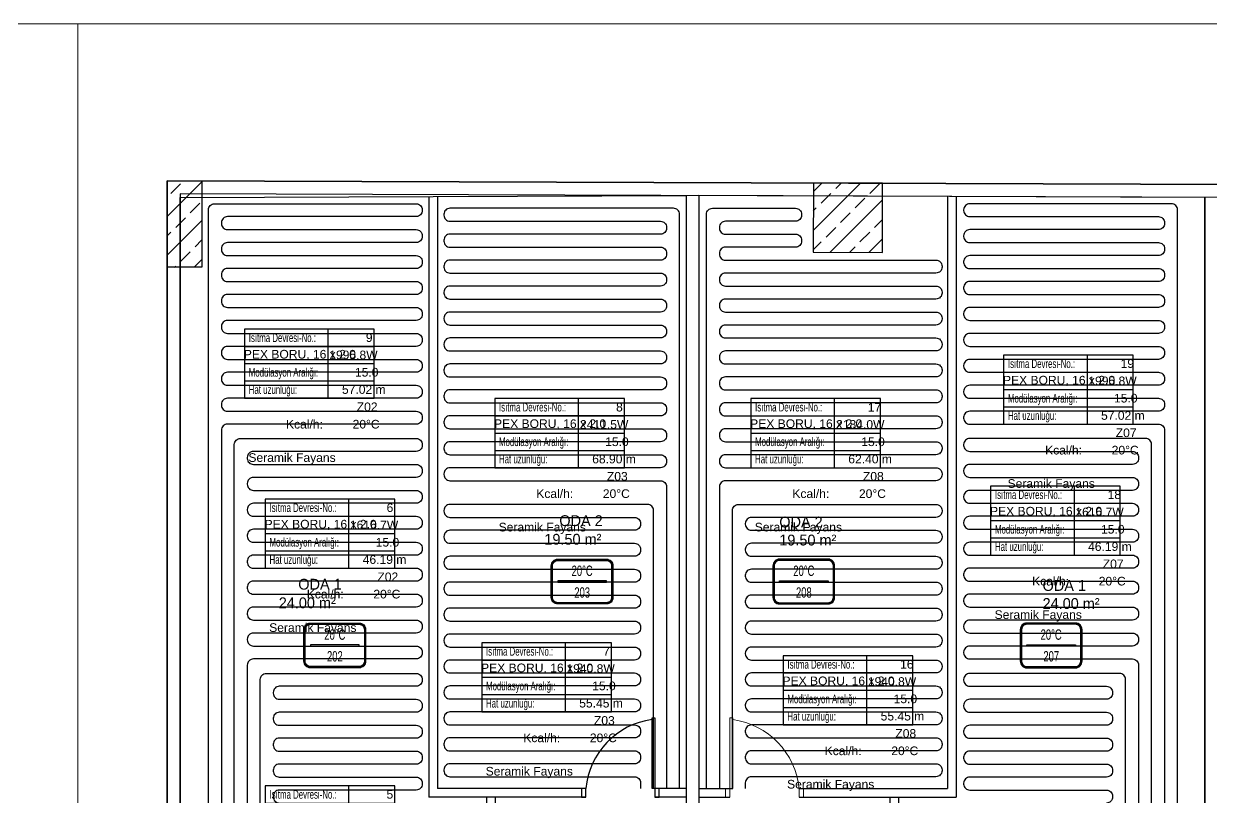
# Model space of a CAD drawing. Header units: centimetres. Extents: x 247996 to 315152, y -468471 to -440326.
# Drawn here: x 286906 to 288279, y -441221 to -440327 of the extents above; entities that cross this region are included whole.
import ezdxf
from ezdxf.enums import TextEntityAlignment as Align

# ---------------------------------------------------------------- set-up
doc = ezdxf.new("R2010")
doc.units = ezdxf.units.CM
doc.layers.add('SCOTT-ANTED', color=144, linetype='CONTINUOUS', lineweight=0)
doc.layers.add('SCOTT-M_Kapi_Kesit', color=171, linetype='CONTINUOUS', lineweight=20)
for name, color, linetype in [('SCOTT-MKDU0', 50, 'CONTINUOUS'), ('SCOTT-MTY-ISIKAYBIMAHAL', 2, 'CONTINUOUS'), ('SCOTT-MTY-PEX-BORU', 1, 'CONTINUOUS'), ('SCOTT-MTY-RADYATÖR', 2, 'CONTINUOUS'), ('SCOTT-MTY-VANA', 1, 'Continuous')]:
    doc.layers.add(name, color=color, linetype=linetype)
doc.styles.add('MtXpl_Comic_Sans_MS', font='comic.ttf')
doc.styles.add('MTYCAPLT', font='arial.ttf')

# ---------------------------------------------------------------- blocks, each defined once
blk = doc.blocks.new('asudhsaudhsa')
at = {"layer": 'SCOTT-M_Kapi_Kesit'}
for points in [[(526319.1, 4501829.3), (526319.1, 4501834.3), (526329.1, 4501834.3), (526329.1, 4501829.3), (526319.1, 4501829.3)], [(526319.1, 4501744.3), (526319.1, 4501749.3), (526329.1, 4501749.3), (526329.1, 4501744.3), (526319.1, 4501744.3)]]:
    blk.add_lwpolyline(points, dxfattribs=at)
blk.add_lwpolyline([(526329.1, 4501829.3), (526329.1, 4501826), (526410.9, 4501826), (526410.9, 4501829.3)], close=True, dxfattribs=at)
blk.add_arc((526320.8, 4501837.9), 88.9, 275.3081, 352.3253, dxfattribs=at)
blk = doc.blocks.new('MTY-RADYATOR MAHAL0')
at = {"layer": 'SCOTT-MTY-ISIKAYBIMAHAL', "color": 2}
for points in [[(-35.7, 18.4), (-35.7, -18.4, 0.414214), (-28.2, -25.9), (28.2, -25.9, 0.414214), (35.7, -18.4), (35.7, 18.4, 0.414214), (28.2, 25.9), (-28.2, 25.9, 0.414214)], [(-34.2, 18.4), (-34.2, -18.4, 0.414214), (-28.2, -24.4), (28.2, -24.4, 0.414214), (34.2, -18.4), (34.2, 18.4, 0.414214), (28.2, 24.4), (-28.2, 24.4, 0.414214)]]:
    blk.add_lwpolyline(points, format="xyb", close=True, dxfattribs=at)
at = {"layer": 'SCOTT-MTY-ISIKAYBIMAHAL', "color": 4}
for points in [[(-35.2, 18.4), (-35.2, -18.4, 0.414214), (-28.2, -25.4), (28.2, -25.4, 0.414214), (35.2, -18.4), (35.2, 18.4, 0.414214), (28.2, 25.4), (-28.2, 25.4, 0.414214)], [(-34.7, 18.4), (-34.7, -18.4, 0.414214), (-28.2, -24.9), (28.2, -24.9, 0.414214), (34.7, -18.4), (34.7, 18.4, 0.414214), (28.2, 24.9), (-28.2, 24.9, 0.414214)]]:
    blk.add_lwpolyline(points, format="xyb", close=True, dxfattribs=at)
at = {"layer": 'SCOTT-MTY-ISIKAYBIMAHAL', "color": 2}
blk.add_lwpolyline([(-28.2, 0.8), (28.2, 0.8), (28.2, -0.8), (-28.2, -0.8)], close=True, dxfattribs=at)
at = {"layer": 'SCOTT-MTY-ISIKAYBIMAHAL', "color": 1, "style": 'MTYCAPLT', "width": 0.65}
for tag, p in [('MAHAL_001', (-14.9, 29.8)), ('NO_001', (-8.3, 6.7))]:
    blk.add_attdef(tag, p, '', height=12, rotation=360, dxfattribs=at)
at = {"layer": 'SCOTT-MTY-ISIKAYBIMAHAL', "color": 4, "style": 'MTYCAPLT', "width": 0.65}
for tag, p in [('DERECE_001', (-22.8, -18.5)), ('ISIKAYBI_001', (-22.7, -41.1))]:
    blk.add_attdef(tag, p, '', height=12, rotation=360, dxfattribs=at)
blk.add_attdef('ALAN', text='', height=12, rotation=360, dxfattribs=at).set_placement((0, -50), align=Align.MIDDLE_CENTER)
blk = doc.blocks.new('MTY-ETIKET')
at = {"layer": 'SCOTT-MTY-RADYATÖR'}
for p, q in [((2.69, 0), (2.69, 8)), ((-7, 6), (8, 6)), ((-7, 4), (8, 4)), ((-7, 2), (8, 2))]:
    blk.add_line(p, q, dxfattribs=at)
blk.add_lwpolyline([(8, 0), (8, 8), (-7, 8), (-7, 0)], close=True, dxfattribs=at)
at = {"layer": 'SCOTT-MTY-RADYATÖR', "style": 'MTYCAPLT', "width": 0.65}
for s, p in [('Isıtma Devresi-No.:', (-6.5, 7)), ('Modülasyon Aralığı:', (-6.5, 3)), ('Hat uzunluğu:', (-6.5, 1))]:
    blk.add_text(s, height=1, rotation=360, dxfattribs=at).set_placement(p, align=Align.MIDDLE_LEFT)
for tag, p in [('NO1_001', (5.8, 6.5)), ('AR_001', (6.25, 2.5)), ('UZ_001', (6.31, 0.51))]:
    blk.add_attdef(tag, p, '', height=1, rotation=360, dxfattribs=at)
at = {"layer": 'SCOTT-MTY-RADYATÖR', "color": 2, "style": 'MTYCAPLT', "width": 0.65}
for tag, p in [('BORU_001', (-7.07, 4.59)), ('YER_001', (2.9, 4.5))]:
    blk.add_attdef(tag, p, '', height=1, dxfattribs=at)

msp = doc.modelspace()

# ---------------------------------------------------------------- linework, layer by layer
at = {"layer": 'SCOTT-ANTED'}
for p, q in [((315151.7, -440326.5), (278382, -440326.5)), ((286968.5, -440326.5), (286968.5, -447826.5))]:
    msp.add_line(p, q, dxfattribs=at)
at = {"layer": 'SCOTT-MKDU0', "color": 8, "ltscale": 0.03}
for p, q in [((288888.6, -440514.4), (287071.8, -440508.2)), ((287071.8, -440508.2), (287071.8, -443082.1)), ((287071.8, -440508.2), (288888.6, -440514.4)), ((287071.8, -443082.1), (287071.8, -440508.2)), ((287071.9, -440508.2), (287111.9, -440508.2)), ((287071.9, -440608.2), (287071.9, -440508.2)), ((287071.9, -440549.3), (287111.9, -440509.3)), ((287076, -440522.7), (287087.2, -440511.5)), ((287111.9, -440508.2), (287111.9, -440608.2)), ((287819.2, -440510.8), (287818.9, -440590.8)), ((287819, -440565.5), (287873.5, -440511)), ((287819.1, -440520.5), (287828.8, -440510.8)), ((287899.2, -440511), (287819.2, -440510.8)), ((287845, -440517.1), (287851.2, -440510.9)), ((287884.2, -440522.7), (287895.5, -440511.5)), ((287898.9, -440591), (287899.2, -440511)), ((287071.8, -440527.3), (287071.8, -441742.1)), ((288873.7, -440529.3), (287086.8, -440523.2)), ((287086.8, -440523.2), (287086.8, -443082.1)), ((287086.8, -440527.3), (287671.8, -440525.3)), ((287086.8, -440527.3), (287086.8, -441742.1)), ((287086.8, -441727.1), (287086.8, -440527.3)), ((287374.3, -440526.3), (287374.3, -441221)), ((287384.3, -440526.3), (287384.3, -441211)), ((287671.8, -440525.2), (287671.8, -441742.1)), ((287671.8, -440525.3), (287671.8, -441742.1)), ((287671.8, -440525.3), (287671.8, -441727.1)), ((287686.8, -440525.2), (287686.8, -441742.1)), ((287686.8, -440525.3), (287686.8, -441742.1)), ((288271.8, -440527.3), (287686.8, -440525.3)), ((287686.8, -440525.3), (287686.8, -441727.1)), ((287828.1, -440533.9), (287839.3, -440522.7)), ((287974.3, -440526.3), (287974.3, -441211)), ((287984.3, -440526.3), (287984.3, -441221)), ((288271.8, -440527.3), (288271.8, -441742.1)), ((288271.8, -440527.3), (288271.8, -441742.1)), ((288271.8, -441727.1), (288271.8, -440527.3)), ((287098.5, -440545.2), (287109.7, -440533.9)), ((287819, -440543), (287822.5, -440539.6)), ((287838.6, -440590.8), (287899.1, -440530.3)), ((287867.4, -440539.6), (287878.6, -440528.3)), ((287071.9, -440594.2), (287111.9, -440554.2)), ((287081.6, -440562), (287092.9, -440550.8)), ((287850.6, -440556.4), (287861.8, -440545.2)), ((287889.9, -440562), (287899, -440552.9)), ((287071.9, -440571.7), (287076, -440567.6)), ((287833.7, -440573.2), (287845, -440562)), ((287873, -440578.8), (287884.2, -440567.6)), ((287104.1, -440584.5), (287111.9, -440576.6)), ((287818.9, -440588.1), (287828.1, -440578.8)), ((287883.3, -440591), (287898.9, -440575.4)), ((287087.2, -440601.3), (287098.5, -440590.1)), ((287818.9, -440590.8), (287898.9, -440591)), ((287860.9, -440590.9), (287867.4, -440584.5)), ((287111.9, -440608.2), (287071.9, -440608.2)), ((287080.3, -440608.2), (287081.6, -440606.9)), ((287102.8, -440608.2), (287111.9, -440599.1)), ((287555.9, -441211), (287384.3, -441211)), ((287671.8, -441211), (287632.6, -441211)), ((287686.8, -441211), (287725.9, -441211)), ((287802.6, -441211), (287974.3, -441211)), ((287555.9, -441221), (287374.3, -441221)), ((287555.9, -441221), (287374.3, -441221)), ((287441.1, -441220.7), (287441.1, -441241.8)), ((287451.1, -441220.7), (287451.1, -441241.8)), ((287671.8, -441221), (287635.9, -441221)), ((287686.8, -441221), (287722.6, -441221)), ((287802.6, -441221), (287984.3, -441221)), ((287802.6, -441221), (287984.3, -441221)), ((287907.4, -441220.7), (287907.4, -441241.8)), ((287917.4, -441220.7), (287917.4, -441241.8))]:
    msp.add_line(p, q, dxfattribs=at)
msp.add_lwpolyline([(287635.9, -441211), (287632.6, -441211), (287632.6, -441129.1), (287635.9, -441129.1)], close=True, dxfattribs=at)
for points in [[(287550.9, -441221), (287555.9, -441221), (287555.9, -441211), (287550.9, -441211), (287550.9, -441221)], [(287635.9, -441221), (287640.9, -441221), (287640.9, -441211), (287635.9, -441211), (287635.9, -441221)]]:
    msp.add_lwpolyline(points, dxfattribs=at)
msp.add_arc((287644.5, -441219.2), 88.9, 97.6747, 174.6919, dxfattribs=at)
at = {"layer": 'SCOTT-MTY-PEX-BORU'}
for points in [[(287119.4, -441341), (287119.4, -440541.6, -0.414214), (287126.4, -440534.6), (287359.8, -440534.6, -0.414214), (287366.8, -440541.6), (287366.8, -440542.6, -0.414214), (287359.8, -440549.6), (287141.4, -440549.6, 0.414214), (287134.4, -440556.6), (287134.4, -440557.6, 0.414214), (287141.4, -440564.6), (287359.8, -440564.6, -0.414214), (287366.8, -440571.6), (287366.8, -440572.6, -0.414214), (287359.8, -440579.6), (287141.4, -440579.6, 0.414214), (287134.4, -440586.6), (287134.4, -440587.6, 0.414214), (287141.4, -440594.6), (287359.8, -440594.6, -0.414214), (287366.8, -440601.6), (287366.8, -440602.6, -0.414214), (287359.8, -440609.6), (287141.4, -440609.6, 0.414214), (287134.4, -440616.6), (287134.4, -440617.6, 0.414214), (287141.4, -440624.6), (287359.8, -440624.6, -0.414214), (287366.8, -440631.6), (287366.8, -440632.6, -0.414214), (287359.8, -440639.6), (287141.4, -440639.6, 0.414214), (287134.4, -440646.6), (287134.4, -440647.6, 0.414214), (287141.4, -440654.6), (287359.8, -440654.6, -0.414214), (287366.8, -440661.6), (287366.8, -440662.6, -0.414214), (287359.8, -440669.6), (287141.4, -440669.6, 0.414214), (287134.4, -440676.6), (287134.4, -440677.6, 0.414214), (287141.4, -440684.6), (287359.8, -440684.6, -0.414214), (287366.8, -440691.6), (287366.8, -440692.6, -0.414214), (287359.8, -440699.6), (287141.4, -440699.6, 0.414214), (287134.4, -440706.6), (287134.4, -440707.6, 0.414214), (287141.4, -440714.6), (287359.8, -440714.6, -0.414214), (287366.8, -440721.6), (287366.8, -440722.6, -0.414214), (287359.8, -440729.6), (287141.4, -440729.6, 0.414214), (287134.4, -440736.6), (287134.4, -440737.6, 0.414214), (287141.4, -440744.6), (287359.8, -440744.6, -0.414214), (287366.8, -440751.6), (287366.8, -440752.6, -0.414214), (287359.8, -440759.6), (287141.4, -440759.6, 0.414214), (287134.4, -440766.6), (287134.4, -440767.6, 0.414214), (287141.4, -440774.6), (287359.8, -440774.6, -0.414214), (287366.8, -440781.6), (287366.8, -440782.6, -0.414214), (287359.8, -440789.6), (287141.4, -440789.6, 0.414214), (287134.4, -440796.6), (287134.4, -441341)], [(287664.3, -441211), (287664.3, -440546.9, 0.414214), (287657.3, -440539.9), (287398.8, -440539.9, 0.414214), (287391.8, -440546.9), (287391.8, -440547.9, 0.414214), (287398.8, -440554.9), (287642.3, -440554.9, -0.414214), (287649.3, -440561.9), (287649.3, -440562.9, -0.414214), (287642.3, -440569.9), (287398.8, -440569.9, 0.414214), (287391.8, -440576.9), (287391.8, -440577.9, 0.414214), (287398.8, -440584.9), (287642.3, -440584.9, -0.414214), (287649.3, -440591.9), (287649.3, -440592.9, -0.414214), (287642.3, -440599.9), (287398.8, -440599.9, 0.414214), (287391.8, -440606.9), (287391.8, -440607.9, 0.414214), (287398.8, -440614.9), (287642.3, -440614.9, -0.414214), (287649.3, -440621.9), (287649.3, -440622.9, -0.414214), (287642.3, -440629.9), (287398.8, -440629.9, 0.414214), (287391.8, -440636.9), (287391.8, -440637.9, 0.414214), (287398.8, -440644.9), (287642.3, -440644.9, -0.414214), (287649.3, -440651.9), (287649.3, -440652.9, -0.414214), (287642.3, -440659.9), (287398.8, -440659.9, 0.414214), (287391.8, -440666.9), (287391.8, -440667.9, 0.414214), (287398.8, -440674.9), (287642.3, -440674.9, -0.414214), (287649.3, -440681.9), (287649.3, -440682.9, -0.414214), (287642.3, -440689.9), (287398.8, -440689.9, 0.414214), (287391.8, -440696.9), (287391.8, -440697.9, 0.414214), (287398.8, -440704.9), (287642.3, -440704.9, -0.414214), (287649.3, -440711.9), (287649.3, -440712.9, -0.414214), (287642.3, -440719.9), (287398.8, -440719.9, 0.414214), (287391.8, -440726.9), (287391.8, -440727.9, 0.414214), (287398.8, -440734.9), (287642.3, -440734.9, -0.414214), (287649.3, -440741.9), (287649.3, -440742.9, -0.414214), (287642.3, -440749.9), (287398.8, -440749.9, 0.414214), (287391.8, -440756.9), (287391.8, -440757.9, 0.414214), (287398.8, -440764.9), (287642.3, -440764.9, -0.414214), (287649.3, -440771.9), (287649.3, -440772.9, -0.414214), (287642.3, -440779.9), (287398.8, -440779.9, 0.414214), (287391.8, -440786.9), (287391.8, -440787.9, 0.414214), (287398.8, -440794.9), (287642.3, -440794.9, -0.414214), (287649.3, -440801.9), (287649.3, -440802.9, -0.414214), (287642.3, -440809.9), (287398.8, -440809.9, 0.414214), (287391.8, -440816.9), (287391.8, -440817.9, 0.414214), (287398.8, -440824.9), (287642.3, -440824.9, -0.414214), (287649.3, -440831.9), (287649.3, -440832.9, -0.414214), (287642.3, -440839.9), (287398.8, -440839.9, 0.414214), (287391.8, -440846.9), (287391.8, -440847.9, 0.414214), (287398.8, -440854.9), (287642.3, -440854.9, -0.414214), (287649.3, -440861.9), (287649.3, -441211)], [(287695.4, -441211), (287695.4, -440546.9, -0.414214), (287702.4, -440539.9), (287798.4, -440539.9, -0.414214), (287805.4, -440546.9), (287805.4, -440547.9, -0.414214), (287798.4, -440554.9), (287717.4, -440554.9, 0.414214), (287710.4, -440561.9), (287710.4, -440562.9, 0.414214), (287717.4, -440569.9), (287798.4, -440569.9, -0.414214), (287805.4, -440576.9), (287805.4, -440577.9, -0.414214), (287798.4, -440584.9), (287717.4, -440584.9, 0.414214), (287710.4, -440591.9), (287710.4, -440592.9, 0.414214), (287717.4, -440599.9), (287960.9, -440599.9, -0.414214), (287967.9, -440606.9), (287967.9, -440607.9, -0.414214), (287960.9, -440614.9), (287717.4, -440614.9, 0.414214), (287710.4, -440621.9), (287710.4, -440622.9, 0.414214), (287717.4, -440629.9), (287960.9, -440629.9, -0.414214), (287967.9, -440636.9), (287967.9, -440637.9, -0.414214), (287960.9, -440644.9), (287717.4, -440644.9, 0.414214), (287710.4, -440651.9), (287710.4, -440652.9, 0.414214), (287717.4, -440659.9), (287960.9, -440659.9, -0.414214), (287967.9, -440666.9), (287967.9, -440667.9, -0.414214), (287960.9, -440674.9), (287717.4, -440674.9, 0.414214), (287710.4, -440681.9), (287710.4, -440682.9, 0.414214), (287717.4, -440689.9), (287960.9, -440689.9, -0.414214), (287967.9, -440696.9), (287967.9, -440697.9, -0.414214), (287960.9, -440704.9), (287717.4, -440704.9, 0.414214), (287710.4, -440711.9), (287710.4, -440712.9, 0.414214), (287717.4, -440719.9), (287960.9, -440719.9, -0.414214), (287967.9, -440726.9), (287967.9, -440727.9, -0.414214), (287960.9, -440734.9), (287717.4, -440734.9, 0.414214), (287710.4, -440741.9), (287710.4, -440742.9, 0.414214), (287717.4, -440749.9), (287960.9, -440749.9, -0.414214), (287967.9, -440756.9), (287967.9, -440757.9, -0.414214), (287960.9, -440764.9), (287717.4, -440764.9, 0.414214), (287710.4, -440771.9), (287710.4, -440772.9, 0.414214), (287717.4, -440779.9), (287960.9, -440779.9, -0.414214), (287967.9, -440786.9), (287967.9, -440787.9, -0.414214), (287960.9, -440794.9), (287717.4, -440794.9, 0.414214), (287710.4, -440801.9), (287710.4, -440802.9, 0.414214), (287717.4, -440809.9), (287960.9, -440809.9, -0.414214), (287967.9, -440816.9), (287967.9, -440817.9, -0.414214), (287960.9, -440824.9), (287717.4, -440824.9, 0.414214), (287710.4, -440831.9), (287710.4, -440832.9, 0.414214), (287717.4, -440839.9), (287960.9, -440839.9, -0.414214), (287967.9, -440846.9), (287967.9, -440847.9, -0.414214), (287960.9, -440854.9), (287717.4, -440854.9, 0.414214), (287710.4, -440861.9), (287710.4, -441211)], [(288240.2, -441341), (288240.2, -440541.6, 0.414214), (288233.2, -440534.6), (287999.9, -440534.6, 0.414214), (287992.9, -440541.6), (287992.9, -440542.6, 0.414214), (287999.9, -440549.6), (288218.2, -440549.6, -0.414214), (288225.2, -440556.6), (288225.2, -440557.6, -0.414214), (288218.2, -440564.6), (287999.9, -440564.6, 0.414214), (287992.9, -440571.6), (287992.9, -440572.6, 0.414214), (287999.9, -440579.6), (288218.2, -440579.6, -0.414214), (288225.2, -440586.6), (288225.2, -440587.6, -0.414214), (288218.2, -440594.6), (287999.9, -440594.6, 0.414214), (287992.9, -440601.6), (287992.9, -440602.6, 0.414214), (287999.9, -440609.6), (288218.2, -440609.6, -0.414214), (288225.2, -440616.6), (288225.2, -440617.6, -0.414214), (288218.2, -440624.6), (287999.9, -440624.6, 0.414214), (287992.9, -440631.6), (287992.9, -440632.6, 0.414214), (287999.9, -440639.6), (288218.2, -440639.6, -0.414214), (288225.2, -440646.6), (288225.2, -440647.6, -0.414214), (288218.2, -440654.6), (287999.9, -440654.6, 0.414214), (287992.9, -440661.6), (287992.9, -440662.6, 0.414214), (287999.9, -440669.6), (288218.2, -440669.6, -0.414214), (288225.2, -440676.6), (288225.2, -440677.6, -0.414214), (288218.2, -440684.6), (287999.9, -440684.6, 0.414214), (287992.9, -440691.6), (287992.9, -440692.6, 0.414214), (287999.9, -440699.6), (288218.2, -440699.6, -0.414214), (288225.2, -440706.6), (288225.2, -440707.6, -0.414214), (288218.2, -440714.6), (287999.9, -440714.6, 0.414214), (287992.9, -440721.6), (287992.9, -440722.6, 0.414214), (287999.9, -440729.6), (288218.2, -440729.6, -0.414214), (288225.2, -440736.6), (288225.2, -440737.6, -0.414214), (288218.2, -440744.6), (287999.9, -440744.6, 0.414214), (287992.9, -440751.6), (287992.9, -440752.6, 0.414214), (287999.9, -440759.6), (288218.2, -440759.6, -0.414214), (288225.2, -440766.6), (288225.2, -440767.6, -0.414214), (288218.2, -440774.6), (287999.9, -440774.6, 0.414214), (287992.9, -440781.6), (287992.9, -440782.6, 0.414214), (287999.9, -440789.6), (288218.2, -440789.6, -0.414214), (288225.2, -440796.6), (288225.2, -441341)], [(287149.4, -441341), (287149.4, -440813.1, -0.414214), (287156.4, -440806.1), (287359.8, -440806.1, -0.414214), (287366.8, -440813.1), (287366.8, -440814.1, -0.414214), (287359.8, -440821.1), (287171.4, -440821.1, 0.414214), (287164.4, -440828.1), (287164.4, -440829.1, 0.414214), (287171.4, -440836.1), (287359.8, -440836.1, -0.414214), (287366.8, -440843.1), (287366.8, -440844.1, -0.414214), (287359.8, -440851.1), (287171.4, -440851.1, 0.414214), (287164.4, -440858.1), (287164.4, -440859.1, 0.414214), (287171.4, -440866.1), (287359.8, -440866.1, -0.414214), (287366.8, -440873.1), (287366.8, -440874.1, -0.414214), (287359.8, -440881.1), (287171.4, -440881.1, 0.414214), (287164.4, -440888.1), (287164.4, -440889.1, 0.414214), (287171.4, -440896.1), (287359.8, -440896.1, -0.414214), (287366.8, -440903.1), (287366.8, -440904.1, -0.414214), (287359.8, -440911.1), (287171.4, -440911.1, 0.414214), (287164.4, -440918.1), (287164.4, -440919.1, 0.414214), (287171.4, -440926.1), (287359.8, -440926.1, -0.414214), (287366.8, -440933.1), (287366.8, -440934.1, -0.414214), (287359.8, -440941.1), (287171.4, -440941.1, 0.414214), (287164.4, -440948.1), (287164.4, -440949.1, 0.414214), (287171.4, -440956.1), (287359.8, -440956.1, -0.414214), (287366.8, -440963.1), (287366.8, -440964.1, -0.414214), (287359.8, -440971.1), (287171.4, -440971.1, 0.414214), (287164.4, -440978.1), (287164.4, -440979.1, 0.414214), (287171.4, -440986.1), (287359.8, -440986.1, -0.414214), (287366.8, -440993.1), (287366.8, -440994.1, -0.414214), (287359.8, -441001.1), (287171.4, -441001.1, 0.414214), (287164.4, -441008.1), (287164.4, -441009.1, 0.414214), (287171.4, -441016.1), (287359.8, -441016.1, -0.414214), (287366.8, -441023.1), (287366.8, -441024.1, -0.414214), (287359.8, -441031.1), (287171.4, -441031.1, 0.414214), (287164.4, -441038.1), (287164.4, -441039.1, 0.414214), (287171.4, -441046.1), (287359.8, -441046.1, -0.414214), (287366.8, -441053.1), (287366.8, -441054.1, -0.414214), (287359.8, -441061.1), (287171.4, -441061.1, 0.414214), (287164.4, -441068.1), (287164.4, -441341)], [(288210.2, -441341), (288210.2, -440813.1, 0.414214), (288203.2, -440806.1), (287999.9, -440806.1, 0.414214), (287992.9, -440813.1), (287992.9, -440814.1, 0.414214), (287999.9, -440821.1), (288188.2, -440821.1, -0.414214), (288195.2, -440828.1), (288195.2, -440829.1, -0.414214), (288188.2, -440836.1), (287999.9, -440836.1, 0.414214), (287992.9, -440843.1), (287992.9, -440844.1, 0.414214), (287999.9, -440851.1), (288188.2, -440851.1, -0.414214), (288195.2, -440858.1), (288195.2, -440859.1, -0.414214), (288188.2, -440866.1), (287999.9, -440866.1, 0.414214), (287992.9, -440873.1), (287992.9, -440874.1, 0.414214), (287999.9, -440881.1), (288188.2, -440881.1, -0.414214), (288195.2, -440888.1), (288195.2, -440889.1, -0.414214), (288188.2, -440896.1), (287999.9, -440896.1, 0.414214), (287992.9, -440903.1), (287992.9, -440904.1, 0.414214), (287999.9, -440911.1), (288188.2, -440911.1, -0.414214), (288195.2, -440918.1), (288195.2, -440919.1, -0.414214), (288188.2, -440926.1), (287999.9, -440926.1, 0.414214), (287992.9, -440933.1), (287992.9, -440934.1, 0.414214), (287999.9, -440941.1), (288188.2, -440941.1, -0.414214), (288195.2, -440948.1), (288195.2, -440949.1, -0.414214), (288188.2, -440956.1), (287999.9, -440956.1, 0.414214), (287992.9, -440963.1), (287992.9, -440964.1, 0.414214), (287999.9, -440971.1), (288188.2, -440971.1, -0.414214), (288195.2, -440978.1), (288195.2, -440979.1, -0.414214), (288188.2, -440986.1), (287999.9, -440986.1, 0.414214), (287992.9, -440993.1), (287992.9, -440994.1, 0.414214), (287999.9, -441001.1), (288188.2, -441001.1, -0.414214), (288195.2, -441008.1), (288195.2, -441009.1, -0.414214), (288188.2, -441016.1), (287999.9, -441016.1, 0.414214), (287992.9, -441023.1), (287992.9, -441024.1, 0.414214), (287999.9, -441031.1), (288188.2, -441031.1, -0.414214), (288195.2, -441038.1), (288195.2, -441039.1, -0.414214), (288188.2, -441046.1), (287999.9, -441046.1, 0.414214), (287992.9, -441053.1), (287992.9, -441054.1, 0.414214), (287999.9, -441061.1), (288188.2, -441061.1, -0.414214), (288195.2, -441068.1), (288195.2, -441341)], [(287634.3, -441211), (287634.3, -440889.3, 0.414214), (287627.3, -440882.3), (287398.8, -440882.3, 0.414214), (287391.8, -440889.3), (287391.8, -440890.3, 0.414214), (287398.8, -440897.3), (287612.3, -440897.3, -0.414214), (287619.3, -440904.3), (287619.3, -440905.3, -0.414214), (287612.3, -440912.3), (287398.8, -440912.3, 0.414214), (287391.8, -440919.3), (287391.8, -440920.3, 0.414214), (287398.8, -440927.3), (287612.3, -440927.3, -0.414214), (287619.3, -440934.3), (287619.3, -440935.3, -0.414214), (287612.3, -440942.3), (287398.8, -440942.3, 0.414214), (287391.8, -440949.3), (287391.8, -440950.3, 0.414214), (287398.8, -440957.3), (287612.3, -440957.3, -0.414214), (287619.3, -440964.3), (287619.3, -440965.3, -0.414214), (287612.3, -440972.3), (287398.8, -440972.3, 0.414214), (287391.8, -440979.3), (287391.8, -440980.3, 0.414214), (287398.8, -440987.3), (287612.3, -440987.3, -0.414214), (287619.3, -440994.3), (287619.3, -440995.3, -0.414214), (287612.3, -441002.3), (287398.8, -441002.3, 0.414214), (287391.8, -441009.3), (287391.8, -441010.3, 0.414214), (287398.8, -441017.3), (287612.3, -441017.3, -0.414214), (287619.3, -441024.3), (287619.3, -441025.3, -0.414214), (287612.3, -441032.3), (287398.8, -441032.3, 0.414214), (287391.8, -441039.3), (287391.8, -441040.3, 0.414214), (287398.8, -441047.3), (287612.3, -441047.3, -0.414214), (287619.3, -441054.3), (287619.3, -441055.3, -0.414214), (287612.3, -441062.3), (287398.8, -441062.3, 0.414214), (287391.8, -441069.3), (287391.8, -441070.3, 0.414214), (287398.8, -441077.3), (287612.3, -441077.3, -0.414214), (287619.3, -441084.3), (287619.3, -441085.3, -0.414214), (287612.3, -441092.3), (287398.8, -441092.3, 0.414214), (287391.8, -441099.3), (287391.8, -441100.3, 0.414214), (287398.8, -441107.3), (287612.3, -441107.3, -0.414214), (287619.3, -441114.3), (287619.3, -441115.3, -0.414214), (287612.3, -441122.3), (287398.8, -441122.3, 0.414214), (287391.8, -441129.3), (287391.8, -441130.3, 0.414214), (287398.8, -441137.3), (287612.3, -441137.3, -0.414214), (287619.3, -441144.3), (287619.3, -441145.3, -0.414214), (287612.3, -441152.3), (287398.8, -441152.3, 0.414214), (287391.8, -441159.3), (287391.8, -441160.3, 0.414214), (287398.8, -441167.3), (287612.3, -441167.3, -0.414214), (287619.3, -441174.3), (287619.3, -441175.3, -0.414214), (287612.3, -441182.3), (287398.8, -441182.3, 0.414214), (287391.8, -441189.3), (287391.8, -441190.3, 0.414214), (287398.8, -441197.3), (287612.3, -441197.3, -0.414214), (287619.3, -441204.3), (287619.3, -441211)], [(287725.4, -441211), (287725.4, -440889.3, -0.414214), (287732.4, -440882.3), (287960.9, -440882.3, -0.414214), (287967.9, -440889.3), (287967.9, -440890.3, -0.414214), (287960.9, -440897.3), (287747.4, -440897.3, 0.414214), (287740.4, -440904.3), (287740.4, -440905.3, 0.414214), (287747.4, -440912.3), (287960.9, -440912.3, -0.414214), (287967.9, -440919.3), (287967.9, -440920.3, -0.414214), (287960.9, -440927.3), (287747.4, -440927.3, 0.414214), (287740.4, -440934.3), (287740.4, -440935.3, 0.414214), (287747.4, -440942.3), (287960.9, -440942.3, -0.414214), (287967.9, -440949.3), (287967.9, -440950.3, -0.414214), (287960.9, -440957.3), (287747.4, -440957.3, 0.414214), (287740.4, -440964.3), (287740.4, -440965.3, 0.414214), (287747.4, -440972.3), (287960.9, -440972.3, -0.414214), (287967.9, -440979.3), (287967.9, -440980.3, -0.414214), (287960.9, -440987.3), (287747.4, -440987.3, 0.414214), (287740.4, -440994.3), (287740.4, -440995.3, 0.414214), (287747.4, -441002.3), (287960.9, -441002.3, -0.414214), (287967.9, -441009.3), (287967.9, -441010.3, -0.414214), (287960.9, -441017.3), (287747.4, -441017.3, 0.414214), (287740.4, -441024.3), (287740.4, -441025.3, 0.414214), (287747.4, -441032.3), (287960.9, -441032.3, -0.414214), (287967.9, -441039.3), (287967.9, -441040.3, -0.414214), (287960.9, -441047.3), (287747.4, -441047.3, 0.414214), (287740.4, -441054.3), (287740.4, -441055.3, 0.414214), (287747.4, -441062.3), (287960.9, -441062.3, -0.414214), (287967.9, -441069.3), (287967.9, -441070.3, -0.414214), (287960.9, -441077.3), (287747.4, -441077.3, 0.414214), (287740.4, -441084.3), (287740.4, -441085.3, 0.414214), (287747.4, -441092.3), (287960.9, -441092.3, -0.414214), (287967.9, -441099.3), (287967.9, -441100.3, -0.414214), (287960.9, -441107.3), (287747.4, -441107.3, 0.414214), (287740.4, -441114.3), (287740.4, -441115.3, 0.414214), (287747.4, -441122.3), (287960.9, -441122.3, -0.414214), (287967.9, -441129.3), (287967.9, -441130.3, -0.414214), (287960.9, -441137.3), (287747.4, -441137.3, 0.414214), (287740.4, -441144.3), (287740.4, -441145.3, 0.414214), (287747.4, -441152.3), (287960.9, -441152.3, -0.414214), (287967.9, -441159.3), (287967.9, -441160.3, -0.414214), (287960.9, -441167.3), (287747.4, -441167.3, 0.414214), (287740.4, -441174.3), (287740.4, -441175.3, 0.414214), (287747.4, -441182.3), (287960.9, -441182.3, -0.414214), (287967.9, -441189.3), (287967.9, -441190.3, -0.414214), (287960.9, -441197.3), (287747.4, -441197.3, 0.414214), (287740.4, -441204.3), (287740.4, -441211)], [(287179.4, -441341), (287179.4, -441084.7, -0.414214), (287186.4, -441077.7), (287359.8, -441077.7, -0.414214), (287366.8, -441084.7), (287366.8, -441085.7, -0.414214), (287359.8, -441092.7), (287201.4, -441092.7, 0.414214), (287194.4, -441099.7), (287194.4, -441100.7, 0.414214), (287201.4, -441107.7), (287359.8, -441107.7, -0.414214), (287366.8, -441114.7), (287366.8, -441115.7, -0.414214), (287359.8, -441122.7), (287201.4, -441122.7, 0.414214), (287194.4, -441129.7), (287194.4, -441130.7, 0.414214), (287201.4, -441137.7), (287359.8, -441137.7, -0.414214), (287366.8, -441144.7), (287366.8, -441145.7, -0.414214), (287359.8, -441152.7), (287201.4, -441152.7, 0.414214), (287194.4, -441159.7), (287194.4, -441160.7, 0.414214), (287201.4, -441167.7), (287359.8, -441167.7, -0.414214), (287366.8, -441174.7), (287366.8, -441175.7, -0.414214), (287359.8, -441182.7), (287201.4, -441182.7, 0.414214), (287194.4, -441189.7), (287194.4, -441190.7, 0.414214), (287201.4, -441197.7), (287359.8, -441197.7, -0.414214), (287366.8, -441204.7), (287366.8, -441205.7, -0.414214), (287359.8, -441212.7), (287201.4, -441212.7, 0.414214), (287194.4, -441219.7), (287194.4, -441220.7, 0.414214), (287201.4, -441227.7)], [(288180.2, -441341), (288180.2, -441084.7, 0.414214), (288173.2, -441077.7), (287999.9, -441077.7, 0.414214), (287992.9, -441084.7), (287992.9, -441085.7, 0.414214), (287999.9, -441092.7), (288158.2, -441092.7, -0.414214), (288165.2, -441099.7), (288165.2, -441100.7, -0.414214), (288158.2, -441107.7), (287999.9, -441107.7, 0.414214), (287992.9, -441114.7), (287992.9, -441115.7, 0.414214), (287999.9, -441122.7), (288158.2, -441122.7, -0.414214), (288165.2, -441129.7), (288165.2, -441130.7, -0.414214), (288158.2, -441137.7), (287999.9, -441137.7, 0.414214), (287992.9, -441144.7), (287992.9, -441145.7, 0.414214), (287999.9, -441152.7), (288158.2, -441152.7, -0.414214), (288165.2, -441159.7), (288165.2, -441160.7, -0.414214), (288158.2, -441167.7), (287999.9, -441167.7, 0.414214), (287992.9, -441174.7), (287992.9, -441175.7, 0.414214), (287999.9, -441182.7), (288158.2, -441182.7, -0.414214), (288165.2, -441189.7), (288165.2, -441190.7, -0.414214), (288158.2, -441197.7), (287999.9, -441197.7, 0.414214), (287992.9, -441204.7), (287992.9, -441205.7, 0.414214), (287999.9, -441212.7), (288158.2, -441212.7, -0.414214), (288165.2, -441219.7), (288165.2, -441220.7, -0.414214), (288158.2, -441227.7)]]:
    msp.add_lwpolyline(points, format="xyb", dxfattribs=at)

# ---------------------------------------------------------------- block references
at = {"layer": 'SCOTT-MKDU0', "color": 8, "ltscale": 0.03, "rotation": 90.00000000000001}
msp.add_blockref('asudhsaudhsa', (4789551.9, -967540.1), dxfattribs=at)
at = {"layer": 'SCOTT-MTY-VANA'}
ref = msp.add_blockref('MTY-ETIKET', (287231.1, -440759.6), dxfattribs=dict(at, xscale=10, yscale=10))
ref.add_attrib('UZ_001', '57.02 m', (287273.9, -440754.5), dxfattribs={"layer": 'SCOTT-MTY-RADYATÖR', "height": 10, "rotation": 360, "style": 'MTYCAPLT'})
ref.add_attrib('AR_001', '15.0', (287288.9, -440734.5), dxfattribs={"layer": 'SCOTT-MTY-RADYATÖR', "height": 10, "rotation": 360, "style": 'MTYCAPLT'})
ref.add_attrib('NO1_001', '9', (287301.5, -440694.5), dxfattribs={"layer": 'SCOTT-MTY-RADYATÖR', "height": 10, "rotation": 360, "style": 'MTYCAPLT'})
ref.add_attrib('BORU_001', 'PEX BORU, 16 x 2.0', (287160.4, -440713.7), dxfattribs={"layer": 'SCOTT-MTY-RADYATÖR', "height": 10, "style": 'MTYCAPLT'})
ref.add_attrib('NO_001', 'Z02', (287291, -440774.5), dxfattribs={"layer": 'SCOTT-MTY-RADYATÖR', "height": 10, "style": 'MTYCAPLT'})
ref.add_attrib('DERECE_001', '20%%DC', (287286.2, -440794.6), dxfattribs={"layer": 'SCOTT-MTY-RADYATÖR', "height": 10, "style": 'MTYCAPLT'})
ref.add_attrib('KCAL/H:_001', 'Kcal/h:', (287209.2, -440794.6), dxfattribs={"layer": 'SCOTT-MTY-RADYATÖR', "height": 10, "style": 'MTYCAPLT'})
ref.add_attrib('MALZEMECINSI_001', 'Seramik Fayans', (287165.7, -440833.2), dxfattribs={"layer": 'SCOTT-MTY-RADYATÖR', "height": 10, "style": 'MTYCAPLT'})
ref.add_attrib('YER_001', '1995.8W', (287259.2, -440714.5), dxfattribs={"layer": 'SCOTT-MTY-RADYATÖR', "height": 10, "style": 'MTYCAPLT'})
ref = msp.add_blockref('MTY-ETIKET', (288109.1, -440789.6), dxfattribs=dict(at, xscale=10, yscale=10))
ref.add_attrib('UZ_001', '57.02 m', (288151.8, -440784.5), dxfattribs={"layer": 'SCOTT-MTY-RADYATÖR', "height": 10, "rotation": 360, "style": 'MTYCAPLT'})
ref.add_attrib('AR_001', '15.0', (288166.8, -440764.5), dxfattribs={"layer": 'SCOTT-MTY-RADYATÖR', "height": 10, "rotation": 360, "style": 'MTYCAPLT'})
ref.add_attrib('NO1_001', '19', (288174.4, -440724.5), dxfattribs={"layer": 'SCOTT-MTY-RADYATÖR', "height": 10, "rotation": 360, "style": 'MTYCAPLT'})
ref.add_attrib('BORU_001', 'PEX BORU, 16 x 2.0', (288038.4, -440743.7), dxfattribs={"layer": 'SCOTT-MTY-RADYATÖR', "height": 10, "style": 'MTYCAPLT'})
ref.add_attrib('NO_001', 'Z07', (288168.8, -440804.5), dxfattribs={"layer": 'SCOTT-MTY-RADYATÖR', "height": 10, "style": 'MTYCAPLT'})
ref.add_attrib('DERECE_001', '20%%DC', (288164.1, -440824.6), dxfattribs={"layer": 'SCOTT-MTY-RADYATÖR', "height": 10, "style": 'MTYCAPLT'})
ref.add_attrib('KCAL/H:_001', 'Kcal/h:', (288087.1, -440824.6), dxfattribs={"layer": 'SCOTT-MTY-RADYATÖR', "height": 10, "style": 'MTYCAPLT'})
ref.add_attrib('MALZEMECINSI_001', 'Seramik Fayans', (288043.7, -440863.2), dxfattribs={"layer": 'SCOTT-MTY-RADYATÖR', "height": 10, "style": 'MTYCAPLT'})
ref.add_attrib('YER_001', '1995.8W', (288137.1, -440744.5), dxfattribs={"layer": 'SCOTT-MTY-RADYATÖR', "height": 10, "style": 'MTYCAPLT'})
ref = msp.add_blockref('MTY-ETIKET', (287520.5, -440839.9), dxfattribs=dict(at, xscale=10, yscale=10))
ref.add_attrib('UZ_001', '68.90 m', (287563.3, -440834.9), dxfattribs={"layer": 'SCOTT-MTY-RADYATÖR', "height": 10, "rotation": 360, "style": 'MTYCAPLT'})
ref.add_attrib('AR_001', '15.0', (287578.3, -440814.9), dxfattribs={"layer": 'SCOTT-MTY-RADYATÖR', "height": 10, "rotation": 360, "style": 'MTYCAPLT'})
ref.add_attrib('NO1_001', '8', (287590.9, -440774.9), dxfattribs={"layer": 'SCOTT-MTY-RADYATÖR', "height": 10, "rotation": 360, "style": 'MTYCAPLT'})
ref.add_attrib('BORU_001', 'PEX BORU, 16 x 2.0', (287449.8, -440794), dxfattribs={"layer": 'SCOTT-MTY-RADYATÖR', "height": 10, "style": 'MTYCAPLT'})
ref.add_attrib('NO_001', 'Z03', (287580.3, -440854.9), dxfattribs={"layer": 'SCOTT-MTY-RADYATÖR', "height": 10, "style": 'MTYCAPLT'})
ref.add_attrib('DERECE_001', '20%%DC', (287575.6, -440874.9), dxfattribs={"layer": 'SCOTT-MTY-RADYATÖR', "height": 10, "style": 'MTYCAPLT'})
ref.add_attrib('KCAL/H:_001', 'Kcal/h:', (287498.6, -440874.9), dxfattribs={"layer": 'SCOTT-MTY-RADYATÖR', "height": 10, "style": 'MTYCAPLT'})
ref.add_attrib('MALZEMECINSI_001', 'Seramik Fayans', (287455.1, -440913.6), dxfattribs={"layer": 'SCOTT-MTY-RADYATÖR', "height": 10, "style": 'MTYCAPLT'})
ref.add_attrib('YER_001', '2411.5W', (287549.2, -440794.9), dxfattribs={"layer": 'SCOTT-MTY-RADYATÖR', "height": 10, "style": 'MTYCAPLT'})
ref = msp.add_blockref('MTY-ETIKET', (287816.7, -440839.9), dxfattribs=dict(at, xscale=10, yscale=10))
ref.add_attrib('UZ_001', '62.40 m', (287859.5, -440834.9), dxfattribs={"layer": 'SCOTT-MTY-RADYATÖR', "height": 10, "rotation": 360, "style": 'MTYCAPLT'})
ref.add_attrib('AR_001', '15.0', (287874.5, -440814.9), dxfattribs={"layer": 'SCOTT-MTY-RADYATÖR', "height": 10, "rotation": 360, "style": 'MTYCAPLT'})
ref.add_attrib('NO1_001', '17', (287882, -440775), dxfattribs={"layer": 'SCOTT-MTY-RADYATÖR', "height": 10, "rotation": 360, "style": 'MTYCAPLT'})
ref.add_attrib('BORU_001', 'PEX BORU, 16 x 2.0', (287746, -440794), dxfattribs={"layer": 'SCOTT-MTY-RADYATÖR', "height": 10, "style": 'MTYCAPLT'})
ref.add_attrib('NO_001', 'Z08', (287876.4, -440854.9), dxfattribs={"layer": 'SCOTT-MTY-RADYATÖR', "height": 10, "style": 'MTYCAPLT'})
ref.add_attrib('DERECE_001', '20%%DC', (287871.8, -440874.9), dxfattribs={"layer": 'SCOTT-MTY-RADYATÖR', "height": 10, "style": 'MTYCAPLT'})
ref.add_attrib('KCAL/H:_001', 'Kcal/h:', (287794.8, -440874.9), dxfattribs={"layer": 'SCOTT-MTY-RADYATÖR', "height": 10, "style": 'MTYCAPLT'})
ref.add_attrib('MALZEMECINSI_001', 'Seramik Fayans', (287751.3, -440913.6), dxfattribs={"layer": 'SCOTT-MTY-RADYATÖR', "height": 10, "style": 'MTYCAPLT'})
ref.add_attrib('YER_001', '2184.0W', (287845.4, -440794.9), dxfattribs={"layer": 'SCOTT-MTY-RADYATÖR', "height": 10, "style": 'MTYCAPLT'})
ref = msp.add_blockref('MTY-ETIKET', (288094.1, -440941.1), dxfattribs=dict(at, xscale=10, yscale=10))
ref.add_attrib('UZ_001', '46.19 m', (288136.8, -440936.1), dxfattribs={"layer": 'SCOTT-MTY-RADYATÖR', "height": 10, "rotation": 360, "style": 'MTYCAPLT'})
ref.add_attrib('AR_001', '15.0', (288151.8, -440916.1), dxfattribs={"layer": 'SCOTT-MTY-RADYATÖR', "height": 10, "rotation": 360, "style": 'MTYCAPLT'})
ref.add_attrib('NO1_001', '18', (288159.4, -440876.1), dxfattribs={"layer": 'SCOTT-MTY-RADYATÖR', "height": 10, "rotation": 360, "style": 'MTYCAPLT'})
ref.add_attrib('BORU_001', 'PEX BORU, 16 x 2.0', (288023.4, -440895.2), dxfattribs={"layer": 'SCOTT-MTY-RADYATÖR', "height": 10, "style": 'MTYCAPLT'})
ref.add_attrib('NO_001', 'Z07', (288153.8, -440956.1), dxfattribs={"layer": 'SCOTT-MTY-RADYATÖR', "height": 10, "style": 'MTYCAPLT'})
ref.add_attrib('DERECE_001', '20%%DC', (288149.1, -440976.1), dxfattribs={"layer": 'SCOTT-MTY-RADYATÖR', "height": 10, "style": 'MTYCAPLT'})
ref.add_attrib('KCAL/H:_001', 'Kcal/h:', (288072.1, -440976.1), dxfattribs={"layer": 'SCOTT-MTY-RADYATÖR', "height": 10, "style": 'MTYCAPLT'})
ref.add_attrib('MALZEMECINSI_001', 'Seramik Fayans', (288028.7, -441014.8), dxfattribs={"layer": 'SCOTT-MTY-RADYATÖR', "height": 10, "style": 'MTYCAPLT'})
ref.add_attrib('YER_001', '1616.7W', (288122.1, -440896.1), dxfattribs={"layer": 'SCOTT-MTY-RADYATÖR', "height": 10, "style": 'MTYCAPLT'})
ref = msp.add_blockref('MTY-ETIKET', (287255.1, -440956.1), dxfattribs=dict(at, xscale=10, yscale=10))
ref.add_attrib('UZ_001', '46.19 m', (287297.9, -440951.1), dxfattribs={"layer": 'SCOTT-MTY-RADYATÖR', "height": 10, "rotation": 360, "style": 'MTYCAPLT'})
ref.add_attrib('AR_001', '15.0', (287312.9, -440931.1), dxfattribs={"layer": 'SCOTT-MTY-RADYATÖR', "height": 10, "rotation": 360, "style": 'MTYCAPLT'})
ref.add_attrib('NO1_001', '6', (287325.5, -440891.1), dxfattribs={"layer": 'SCOTT-MTY-RADYATÖR', "height": 10, "rotation": 360, "style": 'MTYCAPLT'})
ref.add_attrib('BORU_001', 'PEX BORU, 16 x 2.0', (287184.4, -440910.2), dxfattribs={"layer": 'SCOTT-MTY-RADYATÖR', "height": 10, "style": 'MTYCAPLT'})
ref.add_attrib('NO_001', 'Z02', (287314.9, -440971.1), dxfattribs={"layer": 'SCOTT-MTY-RADYATÖR', "height": 10, "style": 'MTYCAPLT'})
ref.add_attrib('DERECE_001', '20%%DC', (287310.2, -440991.1), dxfattribs={"layer": 'SCOTT-MTY-RADYATÖR', "height": 10, "style": 'MTYCAPLT'})
ref.add_attrib('KCAL/H:_001', 'Kcal/h:', (287233.2, -440991.1), dxfattribs={"layer": 'SCOTT-MTY-RADYATÖR', "height": 10, "style": 'MTYCAPLT'})
ref.add_attrib('MALZEMECINSI_001', 'Seramik Fayans', (287189.7, -441029.8), dxfattribs={"layer": 'SCOTT-MTY-RADYATÖR', "height": 10, "style": 'MTYCAPLT'})
ref.add_attrib('YER_001', '1616.7W', (287283.1, -440911.1), dxfattribs={"layer": 'SCOTT-MTY-RADYATÖR', "height": 10, "style": 'MTYCAPLT'})
ref = msp.add_blockref('MTY-RADYATOR MAHAL0', (287551.6, -440971.6), dxfattribs=dict(at, xscale=-1, rotation=180))
ref.add_attrib('DERECE_001', '20%%DC', (287539.5, -440965.1), dxfattribs={"layer": 'SCOTT-MTY-ISIKAYBIMAHAL', "color": 4, "height": 12, "rotation": 0, "style": 'MTYCAPLT', "width": 0.65})
ref.add_attrib('NO_001', '203', (287542.6, -440990.2), dxfattribs={"layer": 'SCOTT-MTY-ISIKAYBIMAHAL', "color": 1, "height": 12, "rotation": 0, "style": 'MTYCAPLT', "width": 0.65})
ref = msp.add_blockref('MTY-RADYATOR MAHAL0', (287808, -440971.6), dxfattribs=dict(at, rotation=180))
ref.add_attrib('DERECE_001', '20%%DC', (287795.9, -440965.1), dxfattribs={"layer": 'SCOTT-MTY-ISIKAYBIMAHAL', "color": 4, "height": 12, "rotation": 360, "style": 'MTYCAPLT', "width": 0.65})
ref.add_attrib('NO_001', '208', (287799, -440990.2), dxfattribs={"layer": 'SCOTT-MTY-ISIKAYBIMAHAL', "color": 1, "height": 12, "rotation": 360, "style": 'MTYCAPLT', "width": 0.65})
ref = msp.add_blockref('MTY-RADYATOR MAHAL0', (287265.6, -441045.4), dxfattribs=dict(at, xscale=-1, rotation=180))
ref.add_attrib('DERECE_001', '20%%DC', (287253.5, -441038.9), dxfattribs={"layer": 'SCOTT-MTY-ISIKAYBIMAHAL', "color": 4, "height": 12, "rotation": 0, "style": 'MTYCAPLT', "width": 0.65})
ref.add_attrib('NO_001', '202', (287256.6, -441064), dxfattribs={"layer": 'SCOTT-MTY-ISIKAYBIMAHAL', "color": 1, "height": 12, "rotation": 0, "style": 'MTYCAPLT', "width": 0.65})
ref = msp.add_blockref('MTY-RADYATOR MAHAL0', (288094.1, -441045.4), dxfattribs=dict(at, rotation=180))
ref.add_attrib('DERECE_001', '20%%DC', (288081.9, -441038.9), dxfattribs={"layer": 'SCOTT-MTY-ISIKAYBIMAHAL', "color": 4, "height": 12, "rotation": 360, "style": 'MTYCAPLT', "width": 0.65})
ref.add_attrib('NO_001', '207', (288085.1, -441064), dxfattribs={"layer": 'SCOTT-MTY-ISIKAYBIMAHAL', "color": 1, "height": 12, "rotation": 360, "style": 'MTYCAPLT', "width": 0.65})
ref = msp.add_blockref('MTY-ETIKET', (287505.5, -441122.3), dxfattribs=dict(at, xscale=10, yscale=10))
ref.add_attrib('UZ_001', '55.45 m', (287548.3, -441117.2), dxfattribs={"layer": 'SCOTT-MTY-RADYATÖR', "height": 10, "rotation": 360, "style": 'MTYCAPLT'})
ref.add_attrib('AR_001', '15.0', (287563.3, -441097.2), dxfattribs={"layer": 'SCOTT-MTY-RADYATÖR', "height": 10, "rotation": 360, "style": 'MTYCAPLT'})
ref.add_attrib('NO1_001', '7', (287575.9, -441057.3), dxfattribs={"layer": 'SCOTT-MTY-RADYATÖR', "height": 10, "rotation": 360, "style": 'MTYCAPLT'})
ref.add_attrib('BORU_001', 'PEX BORU, 16 x 2.0', (287434.8, -441076.4), dxfattribs={"layer": 'SCOTT-MTY-RADYATÖR', "height": 10, "style": 'MTYCAPLT'})
ref.add_attrib('NO_001', 'Z03', (287565.3, -441137.2), dxfattribs={"layer": 'SCOTT-MTY-RADYATÖR', "height": 10, "style": 'MTYCAPLT'})
ref.add_attrib('DERECE_001', '20%%DC', (287560.6, -441157.3), dxfattribs={"layer": 'SCOTT-MTY-RADYATÖR', "height": 10, "style": 'MTYCAPLT'})
ref.add_attrib('KCAL/H:_001', 'Kcal/h:', (287483.6, -441157.3), dxfattribs={"layer": 'SCOTT-MTY-RADYATÖR', "height": 10, "style": 'MTYCAPLT'})
ref.add_attrib('MALZEMECINSI_001', 'Seramik Fayans', (287440.1, -441195.9), dxfattribs={"layer": 'SCOTT-MTY-RADYATÖR', "height": 10, "style": 'MTYCAPLT'})
ref.add_attrib('YER_001', '1940.8W', (287533.5, -441077.2), dxfattribs={"layer": 'SCOTT-MTY-RADYATÖR', "height": 10, "style": 'MTYCAPLT'})
ref = msp.add_blockref('MTY-ETIKET', (287854.1, -441137.3), dxfattribs=dict(at, xscale=10, yscale=10))
ref.add_attrib('UZ_001', '55.45 m', (287896.9, -441132.2), dxfattribs={"layer": 'SCOTT-MTY-RADYATÖR', "height": 10, "rotation": 360, "style": 'MTYCAPLT'})
ref.add_attrib('AR_001', '15.0', (287911.9, -441112.2), dxfattribs={"layer": 'SCOTT-MTY-RADYATÖR', "height": 10, "rotation": 360, "style": 'MTYCAPLT'})
ref.add_attrib('NO1_001', '16', (287919.4, -441072.2), dxfattribs={"layer": 'SCOTT-MTY-RADYATÖR', "height": 10, "rotation": 360, "style": 'MTYCAPLT'})
ref.add_attrib('BORU_001', 'PEX BORU, 16 x 2.0', (287783.4, -441091.4), dxfattribs={"layer": 'SCOTT-MTY-RADYATÖR', "height": 10, "style": 'MTYCAPLT'})
ref.add_attrib('NO_001', 'Z08', (287913.9, -441152.2), dxfattribs={"layer": 'SCOTT-MTY-RADYATÖR', "height": 10, "style": 'MTYCAPLT'})
ref.add_attrib('DERECE_001', '20%%DC', (287909.2, -441172.3), dxfattribs={"layer": 'SCOTT-MTY-RADYATÖR', "height": 10, "style": 'MTYCAPLT'})
ref.add_attrib('KCAL/H:_001', 'Kcal/h:', (287832.2, -441172.3), dxfattribs={"layer": 'SCOTT-MTY-RADYATÖR', "height": 10, "style": 'MTYCAPLT'})
ref.add_attrib('MALZEMECINSI_001', 'Seramik Fayans', (287788.7, -441210.9), dxfattribs={"layer": 'SCOTT-MTY-RADYATÖR', "height": 10, "style": 'MTYCAPLT'})
ref.add_attrib('YER_001', '1940.8W', (287882.1, -441092.2), dxfattribs={"layer": 'SCOTT-MTY-RADYATÖR', "height": 10, "style": 'MTYCAPLT'})
ref = msp.add_blockref('MTY-ETIKET', (287255.1, -441287.7), dxfattribs=dict(at, xscale=10, yscale=10))
ref.add_attrib('UZ_001', '40.89 m', (287297.9, -441282.6), dxfattribs={"layer": 'SCOTT-MTY-RADYATÖR', "height": 10, "rotation": 360, "style": 'MTYCAPLT'})
ref.add_attrib('AR_001', '15.0', (287312.9, -441262.6), dxfattribs={"layer": 'SCOTT-MTY-RADYATÖR', "height": 10, "rotation": 360, "style": 'MTYCAPLT'})
ref.add_attrib('NO1_001', '5', (287325.4, -441222.6), dxfattribs={"layer": 'SCOTT-MTY-RADYATÖR', "height": 10, "rotation": 360, "style": 'MTYCAPLT'})
ref.add_attrib('BORU_001', 'PEX BORU, 16 x 2.0', (287184.4, -441241.8), dxfattribs={"layer": 'SCOTT-MTY-RADYATÖR', "height": 10, "style": 'MTYCAPLT'})
ref.add_attrib('NO_001', 'Z02', (287314.9, -441302.6), dxfattribs={"layer": 'SCOTT-MTY-RADYATÖR', "height": 10, "style": 'MTYCAPLT'})
ref.add_attrib('DERECE_001', '20%%DC', (287310.2, -441322.7), dxfattribs={"layer": 'SCOTT-MTY-RADYATÖR', "height": 10, "style": 'MTYCAPLT'})
ref.add_attrib('KCAL/H:_001', 'Kcal/h:', (287233.2, -441322.7), dxfattribs={"layer": 'SCOTT-MTY-RADYATÖR', "height": 10, "style": 'MTYCAPLT'})
ref.add_attrib('MALZEMECINSI_001', 'Seramik Fayans', (287189.7, -441361.3), dxfattribs={"layer": 'SCOTT-MTY-RADYATÖR', "height": 10, "style": 'MTYCAPLT'})
ref.add_attrib('YER_001', '1431.2W', (287283.1, -441242.6), dxfattribs={"layer": 'SCOTT-MTY-RADYATÖR', "height": 10, "style": 'MTYCAPLT'})

# ---------------------------------------------------------------- texts
at = {"layer": 'SCOTT-MKDU0', "color": 8, "ltscale": 0.03, "style": 'MtXpl_Comic_Sans_MS'}
for s, p in [('ODA 2', (287525.3, -440907.4)), ('19.50 m²', (287508, -440928.9)), ('ODA 1', (287223.4, -440980.9)), ('24.00 m²', (287200.8, -441002.4))]:
    msp.add_text(s, height=12.5, dxfattribs=at).set_placement(p)
at = {"layer": 'SCOTT-MKDU0', "color": 8, "ltscale": 0.03, "char_height": 12.5, "attachment_point": 7}
for s, insert in [('{\\fComic Sans MS|b0|i0|c162|p66;ODA 2\\P19.50 m²}', (287779.7, -440930)), ('{\\fComic Sans MS|b0|i0|c162|p66;ODA 1\\P24.00 m²}', (288084.2, -441003.4))]:
    msp.add_mtext_dynamic_manual_height_columns(s, width=374.89, gutter_width=12.5, heights=[0], dxfattribs=dict(at, insert=insert))

doc.saveas('drawing.dxf')
